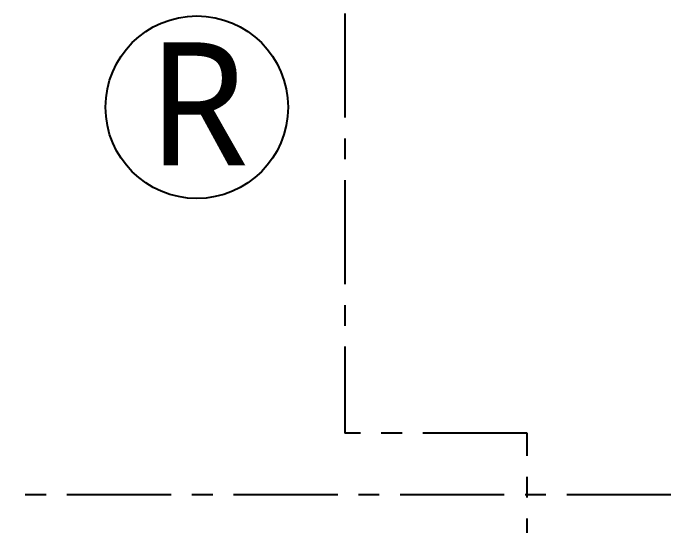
# Model space of a CAD drawing. Header units: millimetres. Extents: x 0 to 504600, y 0 to 118800.
# Drawn here: x 271439 to 273479, y 47611 to 49173 of the extents above; entities that cross this region are included whole.
import ezdxf
from ezdxf.enums import TextEntityAlignment as Align

# ---------------------------------------------------------------- set-up
doc = ezdxf.new("R2010")
doc.units = ezdxf.units.MM
doc.header["$LTSCALE"] = 200
doc.linetypes.add('CENTER', pattern=[50.8, 31.75, -6.35, 6.35, -6.35])
for name, color, linetype in [('LG-TEXT', 2, 'Continuous'), ('제어선', 6, 'Continuous'), ('통신선', 150, 'Continuous')]:
    doc.layers.add(name, color=color, linetype=linetype)
doc.styles.add('SUNJIN', font='malgun.ttf')

msp = doc.modelspace()

# ---------------------------------------------------------------- linework, layer by layer
at = {"layer": 'LG-TEXT', "color": 1}
msp.add_circle((271998, 48886.7), 278.3, dxfattribs=at)
at = {"layer": '제어선', "linetype": 'CENTER', "ltscale": 0.05}
msp.add_line((280047.5, 47705.2), (269962.4, 47705.2), dxfattribs=at)
at = {"layer": '통신선', "color": 150, "linetype": 'CENTER', "ltscale": 0.05}
for p, q in [((272449.1, 49172.7), (272449.1, 47892.7)), ((273005, 47892.7), (272449.1, 47892.7)), ((273005, 46299.6), (273005, 47892.7))]:
    msp.add_line(p, q, dxfattribs=at)

# ---------------------------------------------------------------- texts
at = {"layer": 'LG-TEXT', "style": 'SUNJIN'}
msp.add_text('R', height=375, dxfattribs=at).set_placement((272001.2, 48897), align=Align.MIDDLE)

doc.saveas('drawing.dxf')
